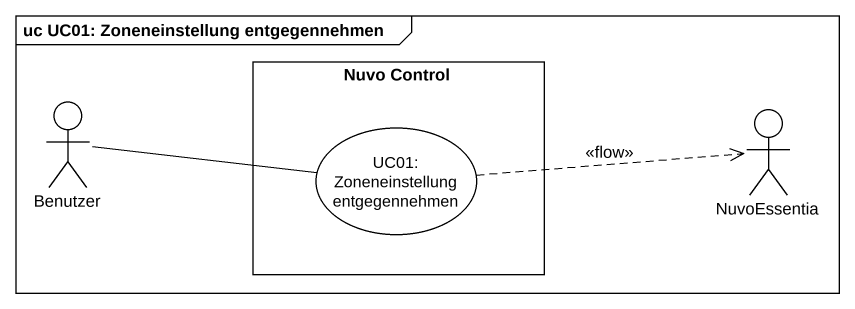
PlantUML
@startuml
mainframe uc UC01: Zoneneinstellung entgegennehmen
rectangle "Nuvo Control" as Nuvo_Control {
  usecase "UC01: Zoneneinstellung entgegennehmen" as UC01_Zoneneinstellung
}
actor Benutzer
actor NuvoEssentia
Benutzer -right- UC01_Zoneneinstellung
UC01_Zoneneinstellung .right.> NuvoEssentia : <<flow>>
@enduml
